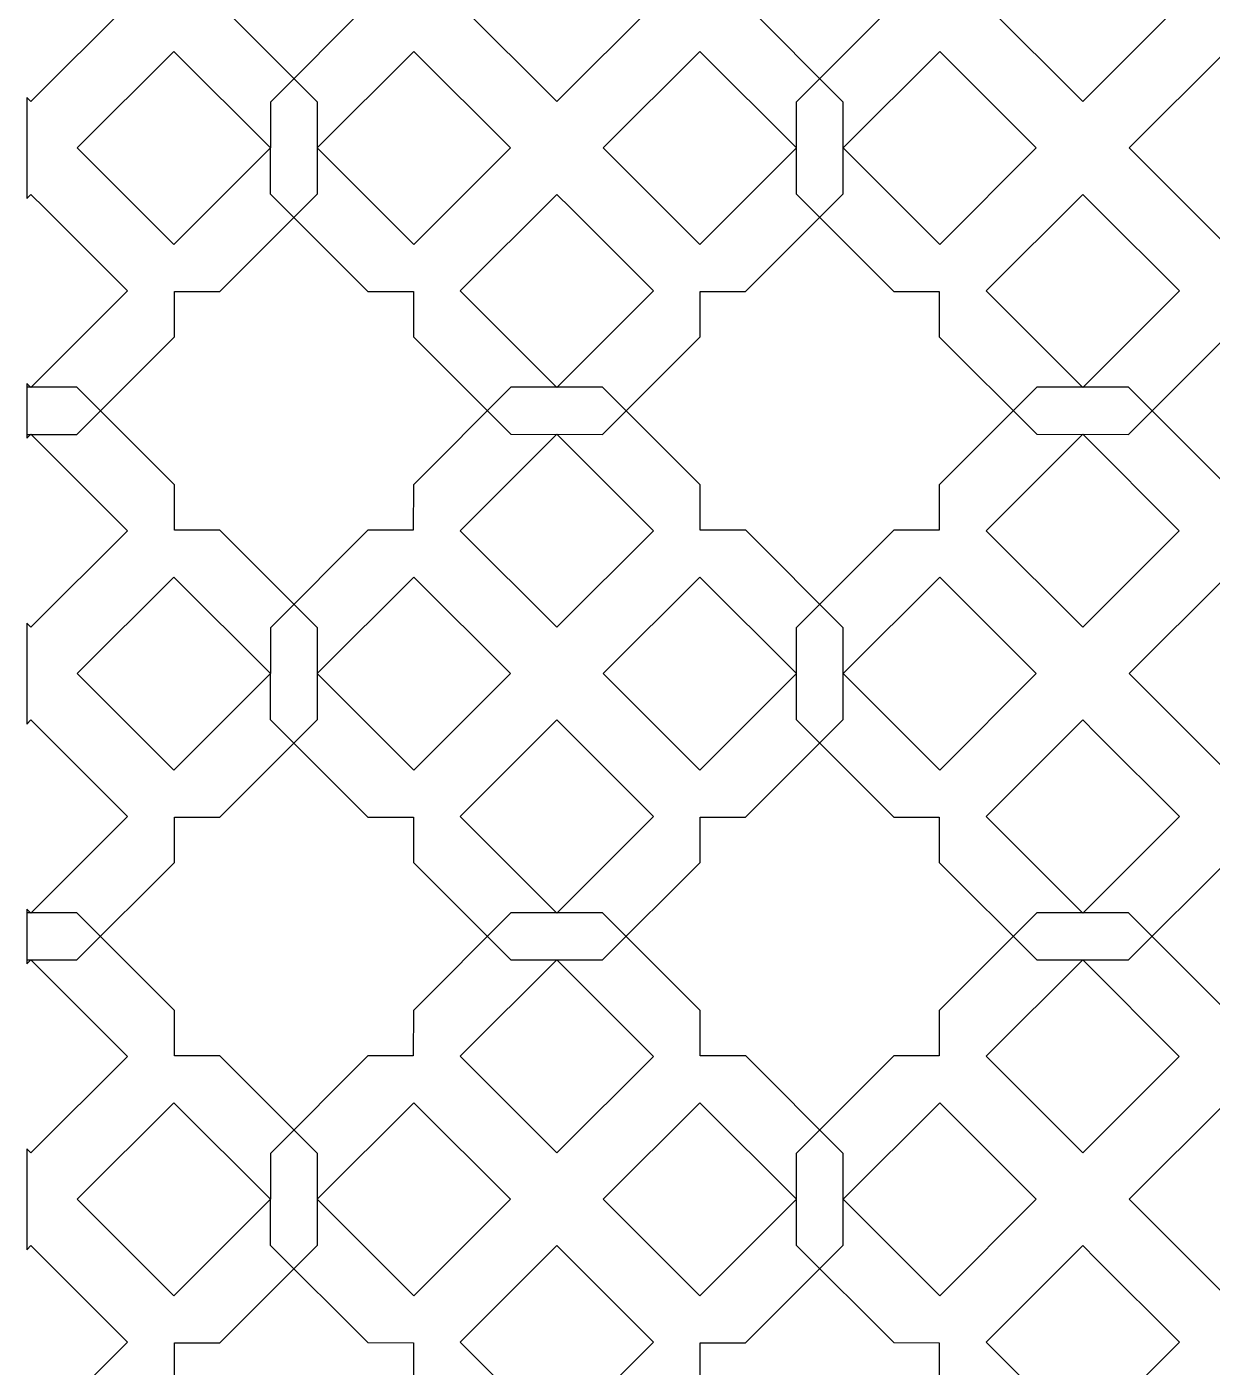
# Model space of a CAD drawing. Header units: centimetres. Extents: x -14.9 to -1.9, y -3.8 to 9.5.
# Drawn here: x -14.876 to -13.31, y 2.989 to 4.761 of the extents above; entities that cross this region are included whole.
import ezdxf

# ---------------------------------------------------------------- set-up
doc = ezdxf.new("R2010")
doc.units = ezdxf.units.CM
doc.header["$MEASUREMENT"] = 0
doc.layers.add('layer 1', color=7, linetype='Continuous')

msp = doc.modelspace()

# ---------------------------------------------------------------- linework, layer by layer
at = {"layer": 'layer 1', "color": 250}
for points, knots in [([(-14.87595, 4.97963), (-14.87595, 4.97963), (-14.80999, 4.97963), (-14.80999, 4.97963), (-14.80999, 4.97963), (-14.80999, 4.97963), (-14.68096, 4.85059), (-14.68096, 4.85059), (-14.68096, 4.85059), (-14.68096, 4.85059), (-14.68097, 4.79067), (-14.68097, 4.79067), (-14.68097, 4.79067), (-14.68097, 4.79067), (-14.62102, 4.79066), (-14.62102, 4.79066), (-14.62102, 4.79066), (-14.62102, 4.79066), (-14.49202, 4.66162), (-14.49202, 4.66162), (-14.49202, 4.66162), (-14.49202, 4.66162), (-14.49203, 4.54048), (-14.49203, 4.54048), (-14.49203, 4.54048), (-14.49203, 4.54048), (-14.62106, 4.41148), (-14.62106, 4.41148), (-14.62106, 4.41148), (-14.62106, 4.41148), (-14.68097, 4.41148), (-14.68097, 4.41148), (-14.68097, 4.41148), (-14.68097, 4.41148), (-14.681, 4.35157), (-14.681, 4.35157), (-14.681, 4.35157), (-14.681, 4.35157), (-14.81001, 4.22251), (-14.81001, 4.22251), (-14.81001, 4.22251), (-14.81001, 4.22251), (-14.87595, 4.22252), (-14.87595, 4.22252), (-14.87595, 4.22252), (-14.87595, 4.22252), (-14.87595, 4.28987), (-14.87595, 4.28987), (-14.87595, 4.28987), (-14.87595, 4.28987), (-14.87058, 4.2845), (-14.87058, 4.2845), (-14.87058, 4.2845), (-14.87058, 4.2845), (-14.74292, 4.41212), (-14.74292, 4.41212), (-14.74292, 4.41212), (-14.74292, 4.41212), (-14.85221, 4.52148), (-14.85221, 4.52148), (-14.85221, 4.52148), (-14.85221, 4.52148), (-14.87052, 4.53978), (-14.87052, 4.53978), (-14.87052, 4.53978), (-14.87052, 4.53978), (-14.87595, 4.53435), (-14.87595, 4.53435), (-14.87595, 4.53435), (-14.87595, 4.53435), (-14.87595, 4.66775), (-14.87595, 4.66775), (-14.87595, 4.66775), (-14.87595, 4.66775), (-14.87059, 4.66239), (-14.87059, 4.66239), (-14.87059, 4.66239), (-14.87059, 4.66239), (-14.74294, 4.78999), (-14.74294, 4.78999), (-14.74294, 4.78999), (-14.74294, 4.78999), (-14.87051, 4.91765), (-14.87051, 4.91765), (-14.87051, 4.91765), (-14.87051, 4.91765), (-14.87595, 4.91221), (-14.87595, 4.91221), (-14.87595, 4.91221), (-14.87595, 4.91221), (-14.87595, 4.97963), (-14.87595, 4.97963)], [0, 0, 0, 0, 0.0416667, 0.0416667, 0.0416667, 0.0416667, 0.0833333, 0.0833333, 0.0833333, 0.0833333, 0.125, 0.125, 0.125, 0.125, 0.1666667, 0.1666667, 0.1666667, 0.1666667, 0.2083333, 0.2083333, 0.2083333, 0.2083333, 0.25, 0.25, 0.25, 0.25, 0.2916667, 0.2916667, 0.2916667, 0.2916667, 0.3333333, 0.3333333, 0.3333333, 0.3333333, 0.375, 0.375, 0.375, 0.375, 0.4166667, 0.4166667, 0.4166667, 0.4166667, 0.4583333, 0.4583333, 0.4583333, 0.4583333, 0.5, 0.5, 0.5, 0.5, 0.5416667, 0.5416667, 0.5416667, 0.5416667, 0.5833333, 0.5833333, 0.5833333, 0.5833333, 0.625, 0.625, 0.625, 0.625, 0.6666667, 0.6666667, 0.6666667, 0.6666667, 0.7083333, 0.7083333, 0.7083333, 0.7083333, 0.75, 0.75, 0.75, 0.75, 0.7916667, 0.7916667, 0.7916667, 0.7916667, 0.8333333, 0.8333333, 0.8333333, 0.8333333, 0.875, 0.875, 0.875, 0.875, 0.9166667, 0.9166667, 0.9166667, 0.9166667, 1, 1, 1, 1]), ([(-14.23626, 4.22253), (-14.23626, 4.22253), (-14.36526, 4.35154), (-14.36526, 4.35154), (-14.36526, 4.35154), (-14.36526, 4.35154), (-14.36526, 4.41149), (-14.36526, 4.41149), (-14.36526, 4.41149), (-14.36526, 4.41149), (-14.4252, 4.41151), (-14.4252, 4.41151), (-14.4252, 4.41151), (-14.4252, 4.41151), (-14.55423, 4.54049), (-14.55423, 4.54049), (-14.55423, 4.54049), (-14.55423, 4.54049), (-14.55419, 4.66167), (-14.55419, 4.66167), (-14.55419, 4.66167), (-14.55419, 4.66167), (-14.42523, 4.7907), (-14.42523, 4.7907), (-14.42523, 4.7907), (-14.42523, 4.7907), (-14.36527, 4.7907), (-14.36527, 4.7907), (-14.36527, 4.7907), (-14.36527, 4.7907), (-14.36526, 4.85059), (-14.36526, 4.85059), (-14.36526, 4.85059), (-14.36526, 4.85059), (-14.23623, 4.97963), (-14.23623, 4.97963), (-14.23623, 4.97963), (-14.23623, 4.97963), (-14.11511, 4.97963), (-14.11511, 4.97963), (-14.11511, 4.97963), (-14.11511, 4.97963), (-13.98609, 4.85059), (-13.98609, 4.85059), (-13.98609, 4.85059), (-13.98609, 4.85059), (-13.9861, 4.79067), (-13.9861, 4.79067), (-13.9861, 4.79067), (-13.9861, 4.79067), (-13.92614, 4.79066), (-13.92614, 4.79066), (-13.92614, 4.79066), (-13.92614, 4.79066), (-13.79714, 4.66162), (-13.79714, 4.66162), (-13.79714, 4.66162), (-13.79714, 4.66162), (-13.79715, 4.54048), (-13.79715, 4.54048), (-13.79715, 4.54048), (-13.79715, 4.54048), (-13.92618, 4.41148), (-13.92618, 4.41148), (-13.92618, 4.41148), (-13.92618, 4.41148), (-13.9861, 4.41148), (-13.9861, 4.41148), (-13.9861, 4.41148), (-13.9861, 4.41148), (-13.98612, 4.35157), (-13.98612, 4.35157), (-13.98612, 4.35157), (-13.98612, 4.35157), (-14.11513, 4.22251), (-14.11513, 4.22251), (-14.11513, 4.22251), (-14.11513, 4.22251), (-14.23626, 4.22253), (-14.23626, 4.22253)], [0, 0, 0, 0, 0.047619, 0.047619, 0.047619, 0.047619, 0.0952381, 0.0952381, 0.0952381, 0.0952381, 0.1428571, 0.1428571, 0.1428571, 0.1428571, 0.1904762, 0.1904762, 0.1904762, 0.1904762, 0.2380952, 0.2380952, 0.2380952, 0.2380952, 0.2857143, 0.2857143, 0.2857143, 0.2857143, 0.3333333, 0.3333333, 0.3333333, 0.3333333, 0.3809524, 0.3809524, 0.3809524, 0.3809524, 0.4285714, 0.4285714, 0.4285714, 0.4285714, 0.4761905, 0.4761905, 0.4761905, 0.4761905, 0.5238095, 0.5238095, 0.5238095, 0.5238095, 0.5714286, 0.5714286, 0.5714286, 0.5714286, 0.6190476, 0.6190476, 0.6190476, 0.6190476, 0.6666667, 0.6666667, 0.6666667, 0.6666667, 0.7142857, 0.7142857, 0.7142857, 0.7142857, 0.7619048, 0.7619048, 0.7619048, 0.7619048, 0.8095238, 0.8095238, 0.8095238, 0.8095238, 0.8571429, 0.8571429, 0.8571429, 0.8571429, 0.9047619, 0.9047619, 0.9047619, 0.9047619, 1, 1, 1, 1]), ([(-13.54138, 4.22253), (-13.54138, 4.22253), (-13.67038, 4.35154), (-13.67038, 4.35154), (-13.67038, 4.35154), (-13.67038, 4.35154), (-13.67038, 4.41149), (-13.67038, 4.41149), (-13.67038, 4.41149), (-13.67038, 4.41149), (-13.73032, 4.41151), (-13.73032, 4.41151), (-13.73032, 4.41151), (-13.73032, 4.41151), (-13.85935, 4.54049), (-13.85935, 4.54049), (-13.85935, 4.54049), (-13.85935, 4.54049), (-13.85931, 4.66167), (-13.85931, 4.66167), (-13.85931, 4.66167), (-13.85931, 4.66167), (-13.73035, 4.7907), (-13.73035, 4.7907), (-13.73035, 4.7907), (-13.73035, 4.7907), (-13.67039, 4.7907), (-13.67039, 4.7907), (-13.67039, 4.7907), (-13.67039, 4.7907), (-13.67038, 4.85059), (-13.67038, 4.85059), (-13.67038, 4.85059), (-13.67038, 4.85059), (-13.54135, 4.97963), (-13.54135, 4.97963), (-13.54135, 4.97963), (-13.54135, 4.97963), (-13.42023, 4.97963), (-13.42023, 4.97963), (-13.42023, 4.97963), (-13.42023, 4.97963), (-13.29121, 4.85059), (-13.29121, 4.85059), (-13.29121, 4.85059), (-13.29121, 4.85059), (-13.29122, 4.79067), (-13.29122, 4.79067), (-13.29122, 4.79067), (-13.29122, 4.79067), (-13.23126, 4.79066), (-13.23126, 4.79066), (-13.23126, 4.79066), (-13.23126, 4.79066), (-13.10226, 4.66162), (-13.10226, 4.66162), (-13.10226, 4.66162), (-13.10226, 4.66162), (-13.10227, 4.54048), (-13.10227, 4.54048), (-13.10227, 4.54048), (-13.10227, 4.54048), (-13.2313, 4.41148), (-13.2313, 4.41148), (-13.2313, 4.41148), (-13.2313, 4.41148), (-13.29122, 4.41148), (-13.29122, 4.41148), (-13.29122, 4.41148), (-13.29122, 4.41148), (-13.29124, 4.35157), (-13.29124, 4.35157), (-13.29124, 4.35157), (-13.29124, 4.35157), (-13.42025, 4.22251), (-13.42025, 4.22251), (-13.42025, 4.22251), (-13.42025, 4.22251), (-13.54138, 4.22253), (-13.54138, 4.22253)], [0, 0, 0, 0, 0.047619, 0.047619, 0.047619, 0.047619, 0.0952381, 0.0952381, 0.0952381, 0.0952381, 0.1428571, 0.1428571, 0.1428571, 0.1428571, 0.1904762, 0.1904762, 0.1904762, 0.1904762, 0.2380952, 0.2380952, 0.2380952, 0.2380952, 0.2857143, 0.2857143, 0.2857143, 0.2857143, 0.3333333, 0.3333333, 0.3333333, 0.3333333, 0.3809524, 0.3809524, 0.3809524, 0.3809524, 0.4285714, 0.4285714, 0.4285714, 0.4285714, 0.4761905, 0.4761905, 0.4761905, 0.4761905, 0.5238095, 0.5238095, 0.5238095, 0.5238095, 0.5714286, 0.5714286, 0.5714286, 0.5714286, 0.6190476, 0.6190476, 0.6190476, 0.6190476, 0.6666667, 0.6666667, 0.6666667, 0.6666667, 0.7142857, 0.7142857, 0.7142857, 0.7142857, 0.7619048, 0.7619048, 0.7619048, 0.7619048, 0.8095238, 0.8095238, 0.8095238, 0.8095238, 0.8571429, 0.8571429, 0.8571429, 0.8571429, 0.9047619, 0.9047619, 0.9047619, 0.9047619, 1, 1, 1, 1]), ([(-14.17571, 4.66239), (-14.17571, 4.66239), (-14.30334, 4.79004), (-14.30334, 4.79004), (-14.30334, 4.79004), (-14.30334, 4.79004), (-14.17563, 4.91765), (-14.17563, 4.91765), (-14.17563, 4.91765), (-14.17563, 4.91765), (-14.04806, 4.78999), (-14.04806, 4.78999), (-14.04806, 4.78999), (-14.04806, 4.78999), (-14.17571, 4.66239), (-14.17571, 4.66239)], [0, 0, 0, 0, 0.2, 0.2, 0.2, 0.2, 0.4, 0.4, 0.4, 0.4, 0.6, 0.6, 0.6, 0.6, 1, 1, 1, 1]), ([(-13.48083, 4.66239), (-13.48083, 4.66239), (-13.60846, 4.79004), (-13.60846, 4.79004), (-13.60846, 4.79004), (-13.60846, 4.79004), (-13.48075, 4.91765), (-13.48075, 4.91765), (-13.48075, 4.91765), (-13.48075, 4.91765), (-13.35318, 4.78999), (-13.35318, 4.78999), (-13.35318, 4.78999), (-13.35318, 4.78999), (-13.48083, 4.66239), (-13.48083, 4.66239)], [0, 0, 0, 0, 0.2, 0.2, 0.2, 0.2, 0.4, 0.4, 0.4, 0.4, 0.6, 0.6, 0.6, 0.6, 1, 1, 1, 1]), ([(-14.68162, 4.47342), (-14.68162, 4.47342), (-14.80926, 4.6011), (-14.80926, 4.6011), (-14.80926, 4.6011), (-14.80926, 4.6011), (-14.68161, 4.72873), (-14.68161, 4.72873), (-14.68161, 4.72873), (-14.68161, 4.72873), (-14.55399, 4.60107), (-14.55399, 4.60107), (-14.55399, 4.60107), (-14.55399, 4.60107), (-14.68162, 4.47342), (-14.68162, 4.47342)], [0, 0, 0, 0, 0.2, 0.2, 0.2, 0.2, 0.4, 0.4, 0.4, 0.4, 0.6, 0.6, 0.6, 0.6, 1, 1, 1, 1]), ([(-14.36463, 4.47344), (-14.36463, 4.47344), (-14.49227, 4.60109), (-14.49227, 4.60109), (-14.49227, 4.60109), (-14.49227, 4.60109), (-14.36458, 4.7287), (-14.36458, 4.7287), (-14.36458, 4.7287), (-14.36458, 4.7287), (-14.237, 4.60106), (-14.237, 4.60106), (-14.237, 4.60106), (-14.237, 4.60106), (-14.36463, 4.47344), (-14.36463, 4.47344)], [0, 0, 0, 0, 0.2, 0.2, 0.2, 0.2, 0.4, 0.4, 0.4, 0.4, 0.6, 0.6, 0.6, 0.6, 1, 1, 1, 1]), ([(-13.98674, 4.47342), (-13.98674, 4.47342), (-14.11438, 4.6011), (-14.11438, 4.6011), (-14.11438, 4.6011), (-14.11438, 4.6011), (-13.98673, 4.72873), (-13.98673, 4.72873), (-13.98673, 4.72873), (-13.98673, 4.72873), (-13.85911, 4.60107), (-13.85911, 4.60107), (-13.85911, 4.60107), (-13.85911, 4.60107), (-13.98674, 4.47342), (-13.98674, 4.47342)], [0, 0, 0, 0, 0.2, 0.2, 0.2, 0.2, 0.4, 0.4, 0.4, 0.4, 0.6, 0.6, 0.6, 0.6, 1, 1, 1, 1]), ([(-13.66975, 4.47344), (-13.66975, 4.47344), (-13.79739, 4.60109), (-13.79739, 4.60109), (-13.79739, 4.60109), (-13.79739, 4.60109), (-13.6697, 4.7287), (-13.6697, 4.7287), (-13.6697, 4.7287), (-13.6697, 4.7287), (-13.54212, 4.60106), (-13.54212, 4.60106), (-13.54212, 4.60106), (-13.54212, 4.60106), (-13.66975, 4.47344), (-13.66975, 4.47344)], [0, 0, 0, 0, 0.2, 0.2, 0.2, 0.2, 0.4, 0.4, 0.4, 0.4, 0.6, 0.6, 0.6, 0.6, 1, 1, 1, 1]), ([(-13.29186, 4.47342), (-13.29186, 4.47342), (-13.4195, 4.6011), (-13.4195, 4.6011), (-13.4195, 4.6011), (-13.4195, 4.6011), (-13.29185, 4.72873), (-13.29185, 4.72873), (-13.29185, 4.72873), (-13.29185, 4.72873), (-13.16423, 4.60107), (-13.16423, 4.60107), (-13.16423, 4.60107), (-13.16423, 4.60107), (-13.29186, 4.47342), (-13.29186, 4.47342)], [0, 0, 0, 0, 0.2, 0.2, 0.2, 0.2, 0.4, 0.4, 0.4, 0.4, 0.6, 0.6, 0.6, 0.6, 1, 1, 1, 1]), ([(-14.15733, 4.52148), (-14.15733, 4.52148), (-14.17564, 4.53978), (-14.17564, 4.53978), (-14.17564, 4.53978), (-14.17564, 4.53978), (-14.30332, 4.41217), (-14.30332, 4.41217), (-14.30332, 4.41217), (-14.30332, 4.41217), (-14.1757, 4.2845), (-14.1757, 4.2845), (-14.1757, 4.2845), (-14.1757, 4.2845), (-14.04804, 4.41212), (-14.04804, 4.41212), (-14.04804, 4.41212), (-14.04804, 4.41212), (-14.15733, 4.52148), (-14.15733, 4.52148)], [0, 0, 0, 0, 0.1666667, 0.1666667, 0.1666667, 0.1666667, 0.3333333, 0.3333333, 0.3333333, 0.3333333, 0.5, 0.5, 0.5, 0.5, 0.6666667, 0.6666667, 0.6666667, 0.6666667, 1, 1, 1, 1]), ([(-13.46245, 4.52148), (-13.46245, 4.52148), (-13.48076, 4.53978), (-13.48076, 4.53978), (-13.48076, 4.53978), (-13.48076, 4.53978), (-13.60844, 4.41217), (-13.60844, 4.41217), (-13.60844, 4.41217), (-13.60844, 4.41217), (-13.48082, 4.2845), (-13.48082, 4.2845), (-13.48082, 4.2845), (-13.48082, 4.2845), (-13.35316, 4.41212), (-13.35316, 4.41212), (-13.35316, 4.41212), (-13.35316, 4.41212), (-13.46245, 4.52148), (-13.46245, 4.52148)], [0, 0, 0, 0, 0.1666667, 0.1666667, 0.1666667, 0.1666667, 0.3333333, 0.3333333, 0.3333333, 0.3333333, 0.5, 0.5, 0.5, 0.5, 0.6666667, 0.6666667, 0.6666667, 0.6666667, 1, 1, 1, 1]), ([(-14.87595, 4.28475), (-14.87595, 4.28475), (-14.80999, 4.28475), (-14.80999, 4.28475), (-14.80999, 4.28475), (-14.80999, 4.28475), (-14.68096, 4.15571), (-14.68096, 4.15571), (-14.68096, 4.15571), (-14.68096, 4.15571), (-14.68097, 4.0958), (-14.68097, 4.0958), (-14.68097, 4.0958), (-14.68097, 4.0958), (-14.62102, 4.09578), (-14.62102, 4.09578), (-14.62102, 4.09578), (-14.62102, 4.09578), (-14.49202, 3.96674), (-14.49202, 3.96674), (-14.49202, 3.96674), (-14.49202, 3.96674), (-14.49203, 3.8456), (-14.49203, 3.8456), (-14.49203, 3.8456), (-14.49203, 3.8456), (-14.62106, 3.7166), (-14.62106, 3.7166), (-14.62106, 3.7166), (-14.62106, 3.7166), (-14.68097, 3.7166), (-14.68097, 3.7166), (-14.68097, 3.7166), (-14.68097, 3.7166), (-14.681, 3.65669), (-14.681, 3.65669), (-14.681, 3.65669), (-14.681, 3.65669), (-14.81001, 3.52763), (-14.81001, 3.52763), (-14.81001, 3.52763), (-14.81001, 3.52763), (-14.87595, 3.52764), (-14.87595, 3.52764), (-14.87595, 3.52764), (-14.87595, 3.52764), (-14.87595, 3.59499), (-14.87595, 3.59499), (-14.87595, 3.59499), (-14.87595, 3.59499), (-14.87058, 3.58962), (-14.87058, 3.58962), (-14.87058, 3.58962), (-14.87058, 3.58962), (-14.74292, 3.71724), (-14.74292, 3.71724), (-14.74292, 3.71724), (-14.74292, 3.71724), (-14.85221, 3.8266), (-14.85221, 3.8266), (-14.85221, 3.8266), (-14.85221, 3.8266), (-14.87052, 3.8449), (-14.87052, 3.8449), (-14.87052, 3.8449), (-14.87052, 3.8449), (-14.87595, 3.83947), (-14.87595, 3.83947), (-14.87595, 3.83947), (-14.87595, 3.83947), (-14.87595, 3.97287), (-14.87595, 3.97287), (-14.87595, 3.97287), (-14.87595, 3.97287), (-14.87059, 3.96751), (-14.87059, 3.96751), (-14.87059, 3.96751), (-14.87059, 3.96751), (-14.74294, 4.09511), (-14.74294, 4.09511), (-14.74294, 4.09511), (-14.74294, 4.09511), (-14.87051, 4.22277), (-14.87051, 4.22277), (-14.87051, 4.22277), (-14.87051, 4.22277), (-14.87595, 4.21733), (-14.87595, 4.21733), (-14.87595, 4.21733), (-14.87595, 4.21733), (-14.87595, 4.28475), (-14.87595, 4.28475)], [0, 0, 0, 0, 0.0416667, 0.0416667, 0.0416667, 0.0416667, 0.0833333, 0.0833333, 0.0833333, 0.0833333, 0.125, 0.125, 0.125, 0.125, 0.1666667, 0.1666667, 0.1666667, 0.1666667, 0.2083333, 0.2083333, 0.2083333, 0.2083333, 0.25, 0.25, 0.25, 0.25, 0.2916667, 0.2916667, 0.2916667, 0.2916667, 0.3333333, 0.3333333, 0.3333333, 0.3333333, 0.375, 0.375, 0.375, 0.375, 0.4166667, 0.4166667, 0.4166667, 0.4166667, 0.4583333, 0.4583333, 0.4583333, 0.4583333, 0.5, 0.5, 0.5, 0.5, 0.5416667, 0.5416667, 0.5416667, 0.5416667, 0.5833333, 0.5833333, 0.5833333, 0.5833333, 0.625, 0.625, 0.625, 0.625, 0.6666667, 0.6666667, 0.6666667, 0.6666667, 0.7083333, 0.7083333, 0.7083333, 0.7083333, 0.75, 0.75, 0.75, 0.75, 0.7916667, 0.7916667, 0.7916667, 0.7916667, 0.8333333, 0.8333333, 0.8333333, 0.8333333, 0.875, 0.875, 0.875, 0.875, 0.9166667, 0.9166667, 0.9166667, 0.9166667, 1, 1, 1, 1]), ([(-14.23626, 3.52765), (-14.23626, 3.52765), (-14.36526, 3.65666), (-14.36526, 3.65666), (-14.36526, 3.65666), (-14.36526, 3.65666), (-14.36526, 3.71661), (-14.36526, 3.71661), (-14.36526, 3.71661), (-14.36526, 3.71661), (-14.4252, 3.71663), (-14.4252, 3.71663), (-14.4252, 3.71663), (-14.4252, 3.71663), (-14.55423, 3.84561), (-14.55423, 3.84561), (-14.55423, 3.84561), (-14.55423, 3.84561), (-14.55419, 3.96679), (-14.55419, 3.96679), (-14.55419, 3.96679), (-14.55419, 3.96679), (-14.42523, 4.09582), (-14.42523, 4.09582), (-14.42523, 4.09582), (-14.42523, 4.09582), (-14.36527, 4.09582), (-14.36527, 4.09582), (-14.36527, 4.09582), (-14.36527, 4.09582), (-14.36526, 4.15571), (-14.36526, 4.15571), (-14.36526, 4.15571), (-14.36526, 4.15571), (-14.23623, 4.28475), (-14.23623, 4.28475), (-14.23623, 4.28475), (-14.23623, 4.28475), (-14.11511, 4.28475), (-14.11511, 4.28475), (-14.11511, 4.28475), (-14.11511, 4.28475), (-13.98609, 4.15571), (-13.98609, 4.15571), (-13.98609, 4.15571), (-13.98609, 4.15571), (-13.9861, 4.0958), (-13.9861, 4.0958), (-13.9861, 4.0958), (-13.9861, 4.0958), (-13.92614, 4.09578), (-13.92614, 4.09578), (-13.92614, 4.09578), (-13.92614, 4.09578), (-13.79714, 3.96674), (-13.79714, 3.96674), (-13.79714, 3.96674), (-13.79714, 3.96674), (-13.79715, 3.8456), (-13.79715, 3.8456), (-13.79715, 3.8456), (-13.79715, 3.8456), (-13.92618, 3.7166), (-13.92618, 3.7166), (-13.92618, 3.7166), (-13.92618, 3.7166), (-13.9861, 3.7166), (-13.9861, 3.7166), (-13.9861, 3.7166), (-13.9861, 3.7166), (-13.98612, 3.65669), (-13.98612, 3.65669), (-13.98612, 3.65669), (-13.98612, 3.65669), (-14.11513, 3.52763), (-14.11513, 3.52763), (-14.11513, 3.52763), (-14.11513, 3.52763), (-14.23626, 3.52765), (-14.23626, 3.52765)], [0, 0, 0, 0, 0.047619, 0.047619, 0.047619, 0.047619, 0.0952381, 0.0952381, 0.0952381, 0.0952381, 0.1428571, 0.1428571, 0.1428571, 0.1428571, 0.1904762, 0.1904762, 0.1904762, 0.1904762, 0.2380952, 0.2380952, 0.2380952, 0.2380952, 0.2857143, 0.2857143, 0.2857143, 0.2857143, 0.3333333, 0.3333333, 0.3333333, 0.3333333, 0.3809524, 0.3809524, 0.3809524, 0.3809524, 0.4285714, 0.4285714, 0.4285714, 0.4285714, 0.4761905, 0.4761905, 0.4761905, 0.4761905, 0.5238095, 0.5238095, 0.5238095, 0.5238095, 0.5714286, 0.5714286, 0.5714286, 0.5714286, 0.6190476, 0.6190476, 0.6190476, 0.6190476, 0.6666667, 0.6666667, 0.6666667, 0.6666667, 0.7142857, 0.7142857, 0.7142857, 0.7142857, 0.7619048, 0.7619048, 0.7619048, 0.7619048, 0.8095238, 0.8095238, 0.8095238, 0.8095238, 0.8571429, 0.8571429, 0.8571429, 0.8571429, 0.9047619, 0.9047619, 0.9047619, 0.9047619, 1, 1, 1, 1]), ([(-13.54138, 3.52765), (-13.54138, 3.52765), (-13.67038, 3.65666), (-13.67038, 3.65666), (-13.67038, 3.65666), (-13.67038, 3.65666), (-13.67038, 3.71661), (-13.67038, 3.71661), (-13.67038, 3.71661), (-13.67038, 3.71661), (-13.73032, 3.71663), (-13.73032, 3.71663), (-13.73032, 3.71663), (-13.73032, 3.71663), (-13.85935, 3.84561), (-13.85935, 3.84561), (-13.85935, 3.84561), (-13.85935, 3.84561), (-13.85931, 3.96679), (-13.85931, 3.96679), (-13.85931, 3.96679), (-13.85931, 3.96679), (-13.73035, 4.09582), (-13.73035, 4.09582), (-13.73035, 4.09582), (-13.73035, 4.09582), (-13.67039, 4.09582), (-13.67039, 4.09582), (-13.67039, 4.09582), (-13.67039, 4.09582), (-13.67038, 4.15571), (-13.67038, 4.15571), (-13.67038, 4.15571), (-13.67038, 4.15571), (-13.54135, 4.28475), (-13.54135, 4.28475), (-13.54135, 4.28475), (-13.54135, 4.28475), (-13.42023, 4.28475), (-13.42023, 4.28475), (-13.42023, 4.28475), (-13.42023, 4.28475), (-13.29121, 4.15571), (-13.29121, 4.15571), (-13.29121, 4.15571), (-13.29121, 4.15571), (-13.29122, 4.0958), (-13.29122, 4.0958), (-13.29122, 4.0958), (-13.29122, 4.0958), (-13.23126, 4.09578), (-13.23126, 4.09578), (-13.23126, 4.09578), (-13.23126, 4.09578), (-13.10226, 3.96674), (-13.10226, 3.96674), (-13.10226, 3.96674), (-13.10226, 3.96674), (-13.10227, 3.8456), (-13.10227, 3.8456), (-13.10227, 3.8456), (-13.10227, 3.8456), (-13.2313, 3.7166), (-13.2313, 3.7166), (-13.2313, 3.7166), (-13.2313, 3.7166), (-13.29122, 3.7166), (-13.29122, 3.7166), (-13.29122, 3.7166), (-13.29122, 3.7166), (-13.29124, 3.65669), (-13.29124, 3.65669), (-13.29124, 3.65669), (-13.29124, 3.65669), (-13.42025, 3.52763), (-13.42025, 3.52763), (-13.42025, 3.52763), (-13.42025, 3.52763), (-13.54138, 3.52765), (-13.54138, 3.52765)], [0, 0, 0, 0, 0.047619, 0.047619, 0.047619, 0.047619, 0.0952381, 0.0952381, 0.0952381, 0.0952381, 0.1428571, 0.1428571, 0.1428571, 0.1428571, 0.1904762, 0.1904762, 0.1904762, 0.1904762, 0.2380952, 0.2380952, 0.2380952, 0.2380952, 0.2857143, 0.2857143, 0.2857143, 0.2857143, 0.3333333, 0.3333333, 0.3333333, 0.3333333, 0.3809524, 0.3809524, 0.3809524, 0.3809524, 0.4285714, 0.4285714, 0.4285714, 0.4285714, 0.4761905, 0.4761905, 0.4761905, 0.4761905, 0.5238095, 0.5238095, 0.5238095, 0.5238095, 0.5714286, 0.5714286, 0.5714286, 0.5714286, 0.6190476, 0.6190476, 0.6190476, 0.6190476, 0.6666667, 0.6666667, 0.6666667, 0.6666667, 0.7142857, 0.7142857, 0.7142857, 0.7142857, 0.7619048, 0.7619048, 0.7619048, 0.7619048, 0.8095238, 0.8095238, 0.8095238, 0.8095238, 0.8571429, 0.8571429, 0.8571429, 0.8571429, 0.9047619, 0.9047619, 0.9047619, 0.9047619, 1, 1, 1, 1]), ([(-14.17571, 3.96751), (-14.17571, 3.96751), (-14.30334, 4.09516), (-14.30334, 4.09516), (-14.30334, 4.09516), (-14.30334, 4.09516), (-14.17563, 4.22277), (-14.17563, 4.22277), (-14.17563, 4.22277), (-14.17563, 4.22277), (-14.04806, 4.09511), (-14.04806, 4.09511), (-14.04806, 4.09511), (-14.04806, 4.09511), (-14.17571, 3.96751), (-14.17571, 3.96751)], [0, 0, 0, 0, 0.2, 0.2, 0.2, 0.2, 0.4, 0.4, 0.4, 0.4, 0.6, 0.6, 0.6, 0.6, 1, 1, 1, 1]), ([(-13.48083, 3.96751), (-13.48083, 3.96751), (-13.60846, 4.09516), (-13.60846, 4.09516), (-13.60846, 4.09516), (-13.60846, 4.09516), (-13.48075, 4.22277), (-13.48075, 4.22277), (-13.48075, 4.22277), (-13.48075, 4.22277), (-13.35318, 4.09511), (-13.35318, 4.09511), (-13.35318, 4.09511), (-13.35318, 4.09511), (-13.48083, 3.96751), (-13.48083, 3.96751)], [0, 0, 0, 0, 0.2, 0.2, 0.2, 0.2, 0.4, 0.4, 0.4, 0.4, 0.6, 0.6, 0.6, 0.6, 1, 1, 1, 1]), ([(-14.68162, 3.77854), (-14.68162, 3.77854), (-14.80926, 3.90622), (-14.80926, 3.90622), (-14.80926, 3.90622), (-14.80926, 3.90622), (-14.68161, 4.03385), (-14.68161, 4.03385), (-14.68161, 4.03385), (-14.68161, 4.03385), (-14.55399, 3.90619), (-14.55399, 3.90619), (-14.55399, 3.90619), (-14.55399, 3.90619), (-14.68162, 3.77854), (-14.68162, 3.77854)], [0, 0, 0, 0, 0.2, 0.2, 0.2, 0.2, 0.4, 0.4, 0.4, 0.4, 0.6, 0.6, 0.6, 0.6, 1, 1, 1, 1]), ([(-14.36463, 3.77856), (-14.36463, 3.77856), (-14.49227, 3.90621), (-14.49227, 3.90621), (-14.49227, 3.90621), (-14.49227, 3.90621), (-14.36458, 4.03382), (-14.36458, 4.03382), (-14.36458, 4.03382), (-14.36458, 4.03382), (-14.237, 3.90618), (-14.237, 3.90618), (-14.237, 3.90618), (-14.237, 3.90618), (-14.36463, 3.77856), (-14.36463, 3.77856)], [0, 0, 0, 0, 0.2, 0.2, 0.2, 0.2, 0.4, 0.4, 0.4, 0.4, 0.6, 0.6, 0.6, 0.6, 1, 1, 1, 1]), ([(-13.98674, 3.77854), (-13.98674, 3.77854), (-14.11438, 3.90622), (-14.11438, 3.90622), (-14.11438, 3.90622), (-14.11438, 3.90622), (-13.98673, 4.03385), (-13.98673, 4.03385), (-13.98673, 4.03385), (-13.98673, 4.03385), (-13.85911, 3.90619), (-13.85911, 3.90619), (-13.85911, 3.90619), (-13.85911, 3.90619), (-13.98674, 3.77854), (-13.98674, 3.77854)], [0, 0, 0, 0, 0.2, 0.2, 0.2, 0.2, 0.4, 0.4, 0.4, 0.4, 0.6, 0.6, 0.6, 0.6, 1, 1, 1, 1]), ([(-13.66975, 3.77856), (-13.66975, 3.77856), (-13.79739, 3.90621), (-13.79739, 3.90621), (-13.79739, 3.90621), (-13.79739, 3.90621), (-13.6697, 4.03382), (-13.6697, 4.03382), (-13.6697, 4.03382), (-13.6697, 4.03382), (-13.54212, 3.90618), (-13.54212, 3.90618), (-13.54212, 3.90618), (-13.54212, 3.90618), (-13.66975, 3.77856), (-13.66975, 3.77856)], [0, 0, 0, 0, 0.2, 0.2, 0.2, 0.2, 0.4, 0.4, 0.4, 0.4, 0.6, 0.6, 0.6, 0.6, 1, 1, 1, 1]), ([(-13.29186, 3.77854), (-13.29186, 3.77854), (-13.4195, 3.90622), (-13.4195, 3.90622), (-13.4195, 3.90622), (-13.4195, 3.90622), (-13.29185, 4.03385), (-13.29185, 4.03385), (-13.29185, 4.03385), (-13.29185, 4.03385), (-13.16423, 3.90619), (-13.16423, 3.90619), (-13.16423, 3.90619), (-13.16423, 3.90619), (-13.29186, 3.77854), (-13.29186, 3.77854)], [0, 0, 0, 0, 0.2, 0.2, 0.2, 0.2, 0.4, 0.4, 0.4, 0.4, 0.6, 0.6, 0.6, 0.6, 1, 1, 1, 1]), ([(-14.15733, 3.8266), (-14.15733, 3.8266), (-14.17564, 3.8449), (-14.17564, 3.8449), (-14.17564, 3.8449), (-14.17564, 3.8449), (-14.30332, 3.71729), (-14.30332, 3.71729), (-14.30332, 3.71729), (-14.30332, 3.71729), (-14.1757, 3.58962), (-14.1757, 3.58962), (-14.1757, 3.58962), (-14.1757, 3.58962), (-14.04804, 3.71724), (-14.04804, 3.71724), (-14.04804, 3.71724), (-14.04804, 3.71724), (-14.15733, 3.8266), (-14.15733, 3.8266)], [0, 0, 0, 0, 0.1666667, 0.1666667, 0.1666667, 0.1666667, 0.3333333, 0.3333333, 0.3333333, 0.3333333, 0.5, 0.5, 0.5, 0.5, 0.6666667, 0.6666667, 0.6666667, 0.6666667, 1, 1, 1, 1]), ([(-13.46245, 3.8266), (-13.46245, 3.8266), (-13.48076, 3.8449), (-13.48076, 3.8449), (-13.48076, 3.8449), (-13.48076, 3.8449), (-13.60844, 3.71729), (-13.60844, 3.71729), (-13.60844, 3.71729), (-13.60844, 3.71729), (-13.48082, 3.58962), (-13.48082, 3.58962), (-13.48082, 3.58962), (-13.48082, 3.58962), (-13.35316, 3.71724), (-13.35316, 3.71724), (-13.35316, 3.71724), (-13.35316, 3.71724), (-13.46245, 3.8266), (-13.46245, 3.8266)], [0, 0, 0, 0, 0.1666667, 0.1666667, 0.1666667, 0.1666667, 0.3333333, 0.3333333, 0.3333333, 0.3333333, 0.5, 0.5, 0.5, 0.5, 0.6666667, 0.6666667, 0.6666667, 0.6666667, 1, 1, 1, 1]), ([(-14.87595, 3.58987), (-14.87595, 3.58987), (-14.80999, 3.58987), (-14.80999, 3.58987), (-14.80999, 3.58987), (-14.80999, 3.58987), (-14.68096, 3.46083), (-14.68096, 3.46083), (-14.68096, 3.46083), (-14.68096, 3.46083), (-14.68097, 3.40092), (-14.68097, 3.40092), (-14.68097, 3.40092), (-14.68097, 3.40092), (-14.62102, 3.40091), (-14.62102, 3.40091), (-14.62102, 3.40091), (-14.62102, 3.40091), (-14.49202, 3.27186), (-14.49202, 3.27186), (-14.49202, 3.27186), (-14.49202, 3.27186), (-14.49203, 3.15072), (-14.49203, 3.15072), (-14.49203, 3.15072), (-14.49203, 3.15072), (-14.62106, 3.02172), (-14.62106, 3.02172), (-14.62106, 3.02172), (-14.62106, 3.02172), (-14.68097, 3.02172), (-14.68097, 3.02172), (-14.68097, 3.02172), (-14.68097, 3.02172), (-14.681, 2.96181), (-14.681, 2.96181), (-14.681, 2.96181), (-14.681, 2.96181), (-14.81001, 2.83275), (-14.81001, 2.83275), (-14.81001, 2.83275), (-14.81001, 2.83275), (-14.87595, 2.83276), (-14.87595, 2.83276), (-14.87595, 2.83276), (-14.87595, 2.83276), (-14.87595, 2.90011), (-14.87595, 2.90011), (-14.87595, 2.90011), (-14.87595, 2.90011), (-14.87058, 2.89474), (-14.87058, 2.89474), (-14.87058, 2.89474), (-14.87058, 2.89474), (-14.74292, 3.02236), (-14.74292, 3.02236), (-14.74292, 3.02236), (-14.74292, 3.02236), (-14.85221, 3.13172), (-14.85221, 3.13172), (-14.85221, 3.13172), (-14.85221, 3.13172), (-14.87052, 3.15002), (-14.87052, 3.15002), (-14.87052, 3.15002), (-14.87052, 3.15002), (-14.87595, 3.14459), (-14.87595, 3.14459), (-14.87595, 3.14459), (-14.87595, 3.14459), (-14.87595, 3.27799), (-14.87595, 3.27799), (-14.87595, 3.27799), (-14.87595, 3.27799), (-14.87059, 3.27263), (-14.87059, 3.27263), (-14.87059, 3.27263), (-14.87059, 3.27263), (-14.74294, 3.40023), (-14.74294, 3.40023), (-14.74294, 3.40023), (-14.74294, 3.40023), (-14.87051, 3.52789), (-14.87051, 3.52789), (-14.87051, 3.52789), (-14.87051, 3.52789), (-14.87595, 3.52245), (-14.87595, 3.52245), (-14.87595, 3.52245), (-14.87595, 3.52245), (-14.87595, 3.58987), (-14.87595, 3.58987)], [0, 0, 0, 0, 0.0416667, 0.0416667, 0.0416667, 0.0416667, 0.0833333, 0.0833333, 0.0833333, 0.0833333, 0.125, 0.125, 0.125, 0.125, 0.1666667, 0.1666667, 0.1666667, 0.1666667, 0.2083333, 0.2083333, 0.2083333, 0.2083333, 0.25, 0.25, 0.25, 0.25, 0.2916667, 0.2916667, 0.2916667, 0.2916667, 0.3333333, 0.3333333, 0.3333333, 0.3333333, 0.375, 0.375, 0.375, 0.375, 0.4166667, 0.4166667, 0.4166667, 0.4166667, 0.4583333, 0.4583333, 0.4583333, 0.4583333, 0.5, 0.5, 0.5, 0.5, 0.5416667, 0.5416667, 0.5416667, 0.5416667, 0.5833333, 0.5833333, 0.5833333, 0.5833333, 0.625, 0.625, 0.625, 0.625, 0.6666667, 0.6666667, 0.6666667, 0.6666667, 0.7083333, 0.7083333, 0.7083333, 0.7083333, 0.75, 0.75, 0.75, 0.75, 0.7916667, 0.7916667, 0.7916667, 0.7916667, 0.8333333, 0.8333333, 0.8333333, 0.8333333, 0.875, 0.875, 0.875, 0.875, 0.9166667, 0.9166667, 0.9166667, 0.9166667, 1, 1, 1, 1]), ([(-14.23626, 2.83277), (-14.23626, 2.83277), (-14.36526, 2.96178), (-14.36526, 2.96178), (-14.36526, 2.96178), (-14.36526, 2.96178), (-14.36526, 3.02173), (-14.36526, 3.02173), (-14.36526, 3.02173), (-14.36526, 3.02173), (-14.4252, 3.02175), (-14.4252, 3.02175), (-14.4252, 3.02175), (-14.4252, 3.02175), (-14.55423, 3.15073), (-14.55423, 3.15073), (-14.55423, 3.15073), (-14.55423, 3.15073), (-14.55419, 3.27191), (-14.55419, 3.27191), (-14.55419, 3.27191), (-14.55419, 3.27191), (-14.42523, 3.40094), (-14.42523, 3.40094), (-14.42523, 3.40094), (-14.42523, 3.40094), (-14.36527, 3.40094), (-14.36527, 3.40094), (-14.36527, 3.40094), (-14.36527, 3.40094), (-14.36526, 3.46083), (-14.36526, 3.46083), (-14.36526, 3.46083), (-14.36526, 3.46083), (-14.23623, 3.58987), (-14.23623, 3.58987), (-14.23623, 3.58987), (-14.23623, 3.58987), (-14.11511, 3.58987), (-14.11511, 3.58987), (-14.11511, 3.58987), (-14.11511, 3.58987), (-13.98609, 3.46083), (-13.98609, 3.46083), (-13.98609, 3.46083), (-13.98609, 3.46083), (-13.9861, 3.40092), (-13.9861, 3.40092), (-13.9861, 3.40092), (-13.9861, 3.40092), (-13.92614, 3.40091), (-13.92614, 3.40091), (-13.92614, 3.40091), (-13.92614, 3.40091), (-13.79714, 3.27186), (-13.79714, 3.27186), (-13.79714, 3.27186), (-13.79714, 3.27186), (-13.79715, 3.15072), (-13.79715, 3.15072), (-13.79715, 3.15072), (-13.79715, 3.15072), (-13.92618, 3.02172), (-13.92618, 3.02172), (-13.92618, 3.02172), (-13.92618, 3.02172), (-13.9861, 3.02172), (-13.9861, 3.02172), (-13.9861, 3.02172), (-13.9861, 3.02172), (-13.98612, 2.96181), (-13.98612, 2.96181), (-13.98612, 2.96181), (-13.98612, 2.96181), (-14.11513, 2.83275), (-14.11513, 2.83275), (-14.11513, 2.83275), (-14.11513, 2.83275), (-14.23626, 2.83277), (-14.23626, 2.83277)], [0, 0, 0, 0, 0.047619, 0.047619, 0.047619, 0.047619, 0.0952381, 0.0952381, 0.0952381, 0.0952381, 0.1428571, 0.1428571, 0.1428571, 0.1428571, 0.1904762, 0.1904762, 0.1904762, 0.1904762, 0.2380952, 0.2380952, 0.2380952, 0.2380952, 0.2857143, 0.2857143, 0.2857143, 0.2857143, 0.3333333, 0.3333333, 0.3333333, 0.3333333, 0.3809524, 0.3809524, 0.3809524, 0.3809524, 0.4285714, 0.4285714, 0.4285714, 0.4285714, 0.4761905, 0.4761905, 0.4761905, 0.4761905, 0.5238095, 0.5238095, 0.5238095, 0.5238095, 0.5714286, 0.5714286, 0.5714286, 0.5714286, 0.6190476, 0.6190476, 0.6190476, 0.6190476, 0.6666667, 0.6666667, 0.6666667, 0.6666667, 0.7142857, 0.7142857, 0.7142857, 0.7142857, 0.7619048, 0.7619048, 0.7619048, 0.7619048, 0.8095238, 0.8095238, 0.8095238, 0.8095238, 0.8571429, 0.8571429, 0.8571429, 0.8571429, 0.9047619, 0.9047619, 0.9047619, 0.9047619, 1, 1, 1, 1]), ([(-13.54138, 2.83277), (-13.54138, 2.83277), (-13.67038, 2.96178), (-13.67038, 2.96178), (-13.67038, 2.96178), (-13.67038, 2.96178), (-13.67038, 3.02173), (-13.67038, 3.02173), (-13.67038, 3.02173), (-13.67038, 3.02173), (-13.73032, 3.02175), (-13.73032, 3.02175), (-13.73032, 3.02175), (-13.73032, 3.02175), (-13.85935, 3.15073), (-13.85935, 3.15073), (-13.85935, 3.15073), (-13.85935, 3.15073), (-13.85931, 3.27191), (-13.85931, 3.27191), (-13.85931, 3.27191), (-13.85931, 3.27191), (-13.73035, 3.40094), (-13.73035, 3.40094), (-13.73035, 3.40094), (-13.73035, 3.40094), (-13.67039, 3.40094), (-13.67039, 3.40094), (-13.67039, 3.40094), (-13.67039, 3.40094), (-13.67038, 3.46083), (-13.67038, 3.46083), (-13.67038, 3.46083), (-13.67038, 3.46083), (-13.54135, 3.58987), (-13.54135, 3.58987), (-13.54135, 3.58987), (-13.54135, 3.58987), (-13.42023, 3.58987), (-13.42023, 3.58987), (-13.42023, 3.58987), (-13.42023, 3.58987), (-13.29121, 3.46083), (-13.29121, 3.46083), (-13.29121, 3.46083), (-13.29121, 3.46083), (-13.29122, 3.40092), (-13.29122, 3.40092), (-13.29122, 3.40092), (-13.29122, 3.40092), (-13.23126, 3.40091), (-13.23126, 3.40091), (-13.23126, 3.40091), (-13.23126, 3.40091), (-13.10226, 3.27186), (-13.10226, 3.27186), (-13.10226, 3.27186), (-13.10226, 3.27186), (-13.10227, 3.15072), (-13.10227, 3.15072), (-13.10227, 3.15072), (-13.10227, 3.15072), (-13.2313, 3.02172), (-13.2313, 3.02172), (-13.2313, 3.02172), (-13.2313, 3.02172), (-13.29122, 3.02172), (-13.29122, 3.02172), (-13.29122, 3.02172), (-13.29122, 3.02172), (-13.29124, 2.96181), (-13.29124, 2.96181), (-13.29124, 2.96181), (-13.29124, 2.96181), (-13.42025, 2.83275), (-13.42025, 2.83275), (-13.42025, 2.83275), (-13.42025, 2.83275), (-13.54138, 2.83277), (-13.54138, 2.83277)], [0, 0, 0, 0, 0.047619, 0.047619, 0.047619, 0.047619, 0.0952381, 0.0952381, 0.0952381, 0.0952381, 0.1428571, 0.1428571, 0.1428571, 0.1428571, 0.1904762, 0.1904762, 0.1904762, 0.1904762, 0.2380952, 0.2380952, 0.2380952, 0.2380952, 0.2857143, 0.2857143, 0.2857143, 0.2857143, 0.3333333, 0.3333333, 0.3333333, 0.3333333, 0.3809524, 0.3809524, 0.3809524, 0.3809524, 0.4285714, 0.4285714, 0.4285714, 0.4285714, 0.4761905, 0.4761905, 0.4761905, 0.4761905, 0.5238095, 0.5238095, 0.5238095, 0.5238095, 0.5714286, 0.5714286, 0.5714286, 0.5714286, 0.6190476, 0.6190476, 0.6190476, 0.6190476, 0.6666667, 0.6666667, 0.6666667, 0.6666667, 0.7142857, 0.7142857, 0.7142857, 0.7142857, 0.7619048, 0.7619048, 0.7619048, 0.7619048, 0.8095238, 0.8095238, 0.8095238, 0.8095238, 0.8571429, 0.8571429, 0.8571429, 0.8571429, 0.9047619, 0.9047619, 0.9047619, 0.9047619, 1, 1, 1, 1]), ([(-14.17571, 3.27263), (-14.17571, 3.27263), (-14.30334, 3.40028), (-14.30334, 3.40028), (-14.30334, 3.40028), (-14.30334, 3.40028), (-14.17563, 3.52789), (-14.17563, 3.52789), (-14.17563, 3.52789), (-14.17563, 3.52789), (-14.04806, 3.40023), (-14.04806, 3.40023), (-14.04806, 3.40023), (-14.04806, 3.40023), (-14.17571, 3.27263), (-14.17571, 3.27263)], [0, 0, 0, 0, 0.2, 0.2, 0.2, 0.2, 0.4, 0.4, 0.4, 0.4, 0.6, 0.6, 0.6, 0.6, 1, 1, 1, 1]), ([(-13.48083, 3.27263), (-13.48083, 3.27263), (-13.60846, 3.40028), (-13.60846, 3.40028), (-13.60846, 3.40028), (-13.60846, 3.40028), (-13.48075, 3.52789), (-13.48075, 3.52789), (-13.48075, 3.52789), (-13.48075, 3.52789), (-13.35318, 3.40023), (-13.35318, 3.40023), (-13.35318, 3.40023), (-13.35318, 3.40023), (-13.48083, 3.27263), (-13.48083, 3.27263)], [0, 0, 0, 0, 0.2, 0.2, 0.2, 0.2, 0.4, 0.4, 0.4, 0.4, 0.6, 0.6, 0.6, 0.6, 1, 1, 1, 1]), ([(-14.68162, 3.08366), (-14.68162, 3.08366), (-14.80926, 3.21134), (-14.80926, 3.21134), (-14.80926, 3.21134), (-14.80926, 3.21134), (-14.68161, 3.33897), (-14.68161, 3.33897), (-14.68161, 3.33897), (-14.68161, 3.33897), (-14.55399, 3.21131), (-14.55399, 3.21131), (-14.55399, 3.21131), (-14.55399, 3.21131), (-14.68162, 3.08366), (-14.68162, 3.08366)], [0, 0, 0, 0, 0.2, 0.2, 0.2, 0.2, 0.4, 0.4, 0.4, 0.4, 0.6, 0.6, 0.6, 0.6, 1, 1, 1, 1]), ([(-14.36463, 3.08368), (-14.36463, 3.08368), (-14.49227, 3.21133), (-14.49227, 3.21133), (-14.49227, 3.21133), (-14.49227, 3.21133), (-14.36458, 3.33894), (-14.36458, 3.33894), (-14.36458, 3.33894), (-14.36458, 3.33894), (-14.237, 3.2113), (-14.237, 3.2113), (-14.237, 3.2113), (-14.237, 3.2113), (-14.36463, 3.08368), (-14.36463, 3.08368)], [0, 0, 0, 0, 0.2, 0.2, 0.2, 0.2, 0.4, 0.4, 0.4, 0.4, 0.6, 0.6, 0.6, 0.6, 1, 1, 1, 1]), ([(-13.98674, 3.08366), (-13.98674, 3.08366), (-14.11438, 3.21134), (-14.11438, 3.21134), (-14.11438, 3.21134), (-14.11438, 3.21134), (-13.98673, 3.33897), (-13.98673, 3.33897), (-13.98673, 3.33897), (-13.98673, 3.33897), (-13.85911, 3.21131), (-13.85911, 3.21131), (-13.85911, 3.21131), (-13.85911, 3.21131), (-13.98674, 3.08366), (-13.98674, 3.08366)], [0, 0, 0, 0, 0.2, 0.2, 0.2, 0.2, 0.4, 0.4, 0.4, 0.4, 0.6, 0.6, 0.6, 0.6, 1, 1, 1, 1]), ([(-13.66975, 3.08368), (-13.66975, 3.08368), (-13.79739, 3.21133), (-13.79739, 3.21133), (-13.79739, 3.21133), (-13.79739, 3.21133), (-13.6697, 3.33894), (-13.6697, 3.33894), (-13.6697, 3.33894), (-13.6697, 3.33894), (-13.54212, 3.2113), (-13.54212, 3.2113), (-13.54212, 3.2113), (-13.54212, 3.2113), (-13.66975, 3.08368), (-13.66975, 3.08368)], [0, 0, 0, 0, 0.2, 0.2, 0.2, 0.2, 0.4, 0.4, 0.4, 0.4, 0.6, 0.6, 0.6, 0.6, 1, 1, 1, 1]), ([(-13.29186, 3.08366), (-13.29186, 3.08366), (-13.4195, 3.21134), (-13.4195, 3.21134), (-13.4195, 3.21134), (-13.4195, 3.21134), (-13.29185, 3.33897), (-13.29185, 3.33897), (-13.29185, 3.33897), (-13.29185, 3.33897), (-13.16423, 3.21131), (-13.16423, 3.21131), (-13.16423, 3.21131), (-13.16423, 3.21131), (-13.29186, 3.08366), (-13.29186, 3.08366)], [0, 0, 0, 0, 0.2, 0.2, 0.2, 0.2, 0.4, 0.4, 0.4, 0.4, 0.6, 0.6, 0.6, 0.6, 1, 1, 1, 1]), ([(-14.15733, 3.13172), (-14.15733, 3.13172), (-14.17564, 3.15002), (-14.17564, 3.15002), (-14.17564, 3.15002), (-14.17564, 3.15002), (-14.30332, 3.02241), (-14.30332, 3.02241), (-14.30332, 3.02241), (-14.30332, 3.02241), (-14.1757, 2.89474), (-14.1757, 2.89474), (-14.1757, 2.89474), (-14.1757, 2.89474), (-14.04804, 3.02236), (-14.04804, 3.02236), (-14.04804, 3.02236), (-14.04804, 3.02236), (-14.15733, 3.13172), (-14.15733, 3.13172)], [0, 0, 0, 0, 0.1666667, 0.1666667, 0.1666667, 0.1666667, 0.3333333, 0.3333333, 0.3333333, 0.3333333, 0.5, 0.5, 0.5, 0.5, 0.6666667, 0.6666667, 0.6666667, 0.6666667, 1, 1, 1, 1]), ([(-13.46245, 3.13172), (-13.46245, 3.13172), (-13.48076, 3.15002), (-13.48076, 3.15002), (-13.48076, 3.15002), (-13.48076, 3.15002), (-13.60844, 3.02241), (-13.60844, 3.02241), (-13.60844, 3.02241), (-13.60844, 3.02241), (-13.48082, 2.89474), (-13.48082, 2.89474), (-13.48082, 2.89474), (-13.48082, 2.89474), (-13.35316, 3.02236), (-13.35316, 3.02236), (-13.35316, 3.02236), (-13.35316, 3.02236), (-13.46245, 3.13172), (-13.46245, 3.13172)], [0, 0, 0, 0, 0.1666667, 0.1666667, 0.1666667, 0.1666667, 0.3333333, 0.3333333, 0.3333333, 0.3333333, 0.5, 0.5, 0.5, 0.5, 0.6666667, 0.6666667, 0.6666667, 0.6666667, 1, 1, 1, 1])]:
    msp.add_open_spline(points, degree=3, knots=knots, dxfattribs=at)

doc.saveas('drawing.dxf')
